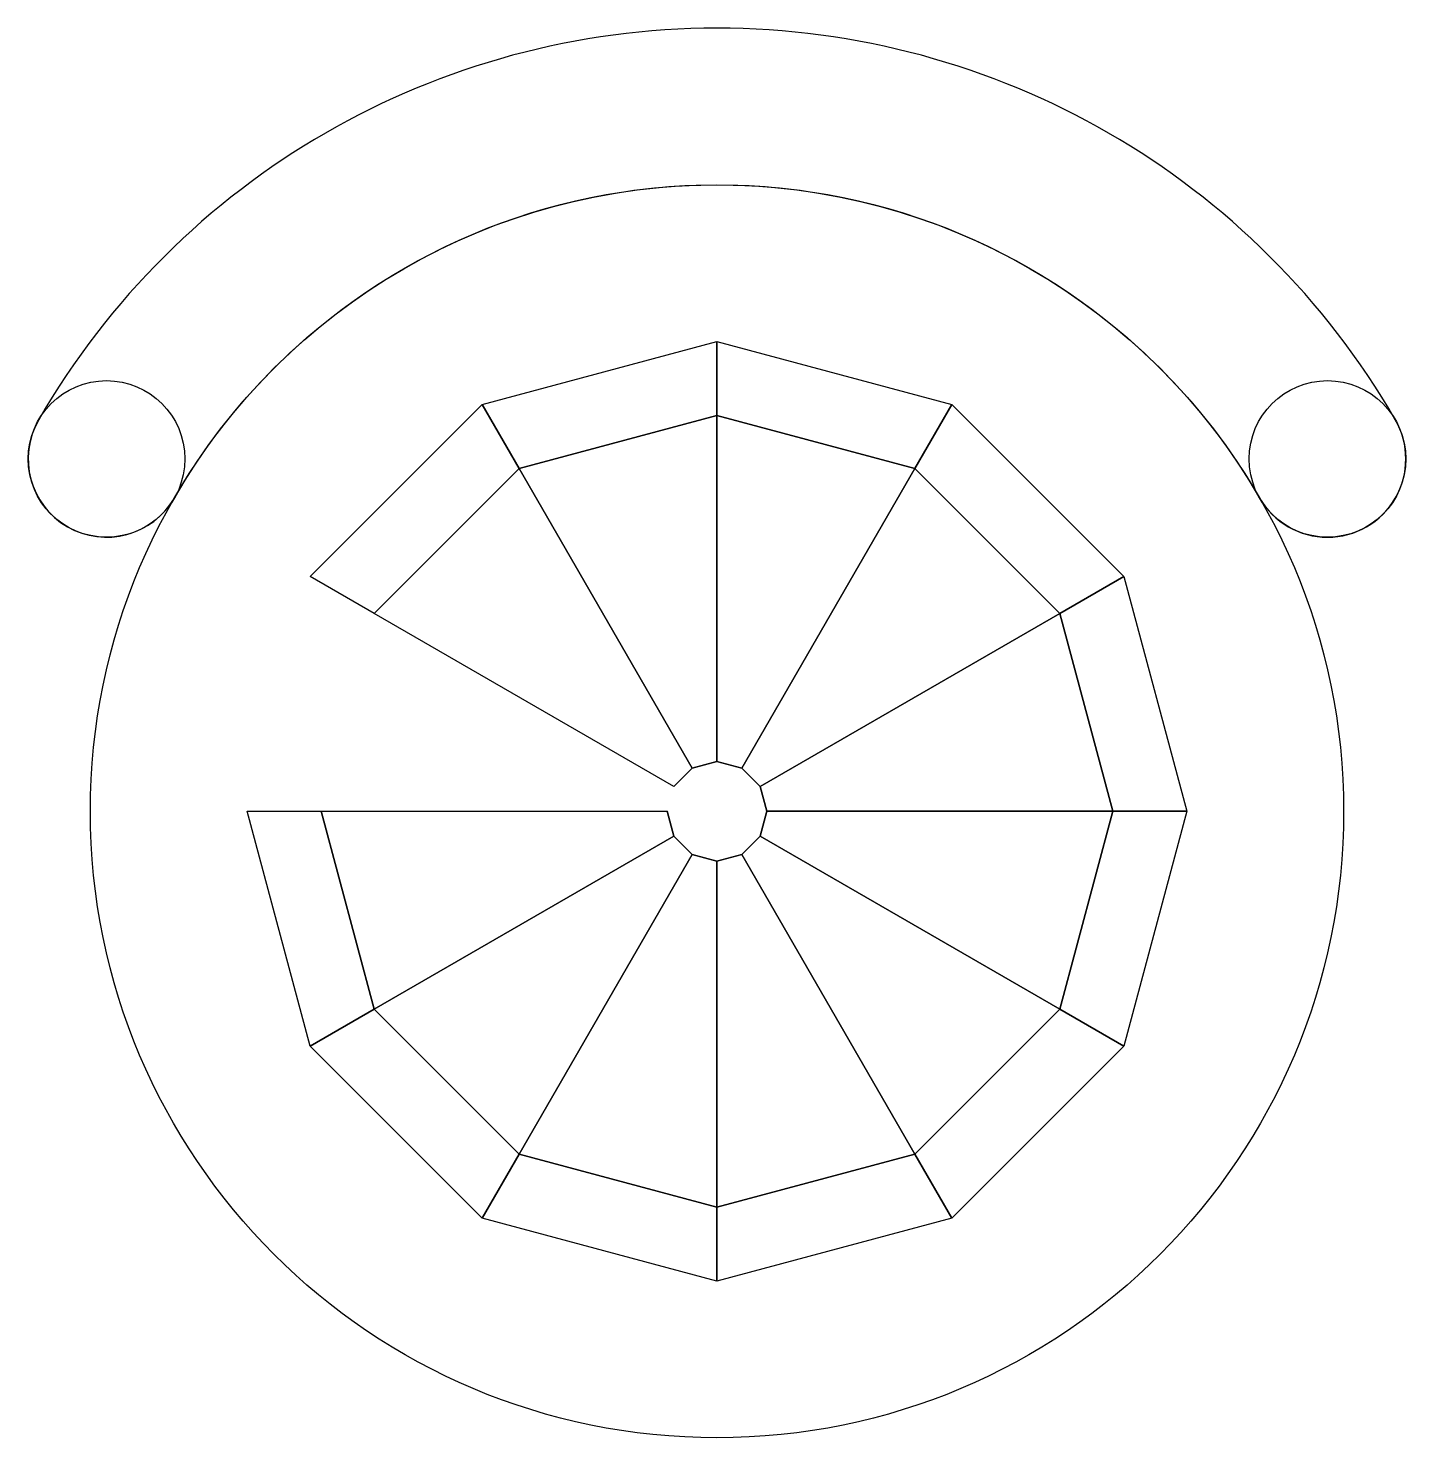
# Model space of a CAD drawing. Extents: x -0.22 to 0.22, y -0.45 to 0.
import ezdxf

# ---------------------------------------------------------------- set-up
doc = ezdxf.new("R2010")
doc.units = 0
doc.header["$MEASUREMENT"] = 0
doc.layers.get('0').update_dxf_attribs({"color": 8, "linetype": 'CONTINUOUS'})

msp = doc.modelspace()

# ---------------------------------------------------------------- linework, layer by layer
at = {"elevation": 0.45}
msp.add_lwpolyline([(0.17321, -0.15, 1), (0.21651, -0.125, 0.57735), (-0.21651, -0.125, 1), (-0.17321, -0.15, -0.57735), (0.17321, -0.15, -75.341287)], format="xyb", dxfattribs=at)
for centre, radius in [((0, -0.25, 0.35), 0.2), ((0.19486, -0.1375, 0.65), 0.025), ((-0.19486, -0.1375, 0.65), 0.025)]:
    msp.add_circle(centre, radius)

# ---------------------------------------------------------------- meshes
mesh = msp.add_polymesh((12, 4), dxfattribs=dict(m_close=True))
for k, corner in enumerate([(-0.15, -0.25), (-0.12637, -0.25, 0.0298), (-0.0159, -0.25, 0.05886), (-0.0159, -0.25, 0.34943), (-0.1299, -0.325), (-0.10944, -0.31319, 0.0298), (-0.01377, -0.25795, 0.05886), (-0.01377, -0.25795, 0.34943), (-0.075, -0.3799), (-0.06319, -0.35944, 0.0298), (-0.00795, -0.26377, 0.05886), (-0.00795, -0.26377, 0.34943), (0, -0.4), (0, -0.37637, 0.0298), (0, -0.2659, 0.05886), (0, -0.2659, 0.34943), (0.075, -0.3799), (0.06319, -0.35944, 0.0298), (0.00795, -0.26377, 0.05886), (0.00795, -0.26377, 0.34943), (0.1299, -0.325), (0.10944, -0.31319, 0.0298), (0.01377, -0.25795, 0.05886), (0.01377, -0.25795, 0.34943), (0.15, -0.25), (0.12637, -0.25, 0.0298), (0.0159, -0.25, 0.05886), (0.0159, -0.25, 0.34943), (0.1299, -0.175), (0.10944, -0.18681, 0.0298), (0.01377, -0.24205, 0.05886), (0.01377, -0.24205, 0.34943), (0.075, -0.1201), (0.06319, -0.14056, 0.0298), (0.00795, -0.23623, 0.05886), (0.00795, -0.23623, 0.34943), (0, -0.1), (0, -0.12363, 0.0298), (0, -0.2341, 0.05886), (0, -0.2341, 0.34943), (-0.075, -0.1201), (-0.06319, -0.14056, 0.0298), (-0.00795, -0.23623, 0.05886), (-0.00795, -0.23623, 0.34943), (-0.1299, -0.175), (-0.10944, -0.18681, 0.0298), (-0.01377, -0.24205, 0.05886), (-0.01377, -0.24205, 0.34943)]):
    mesh.set_mesh_vertex(divmod(k, 4), corner)

doc.saveas('drawing.dxf')
